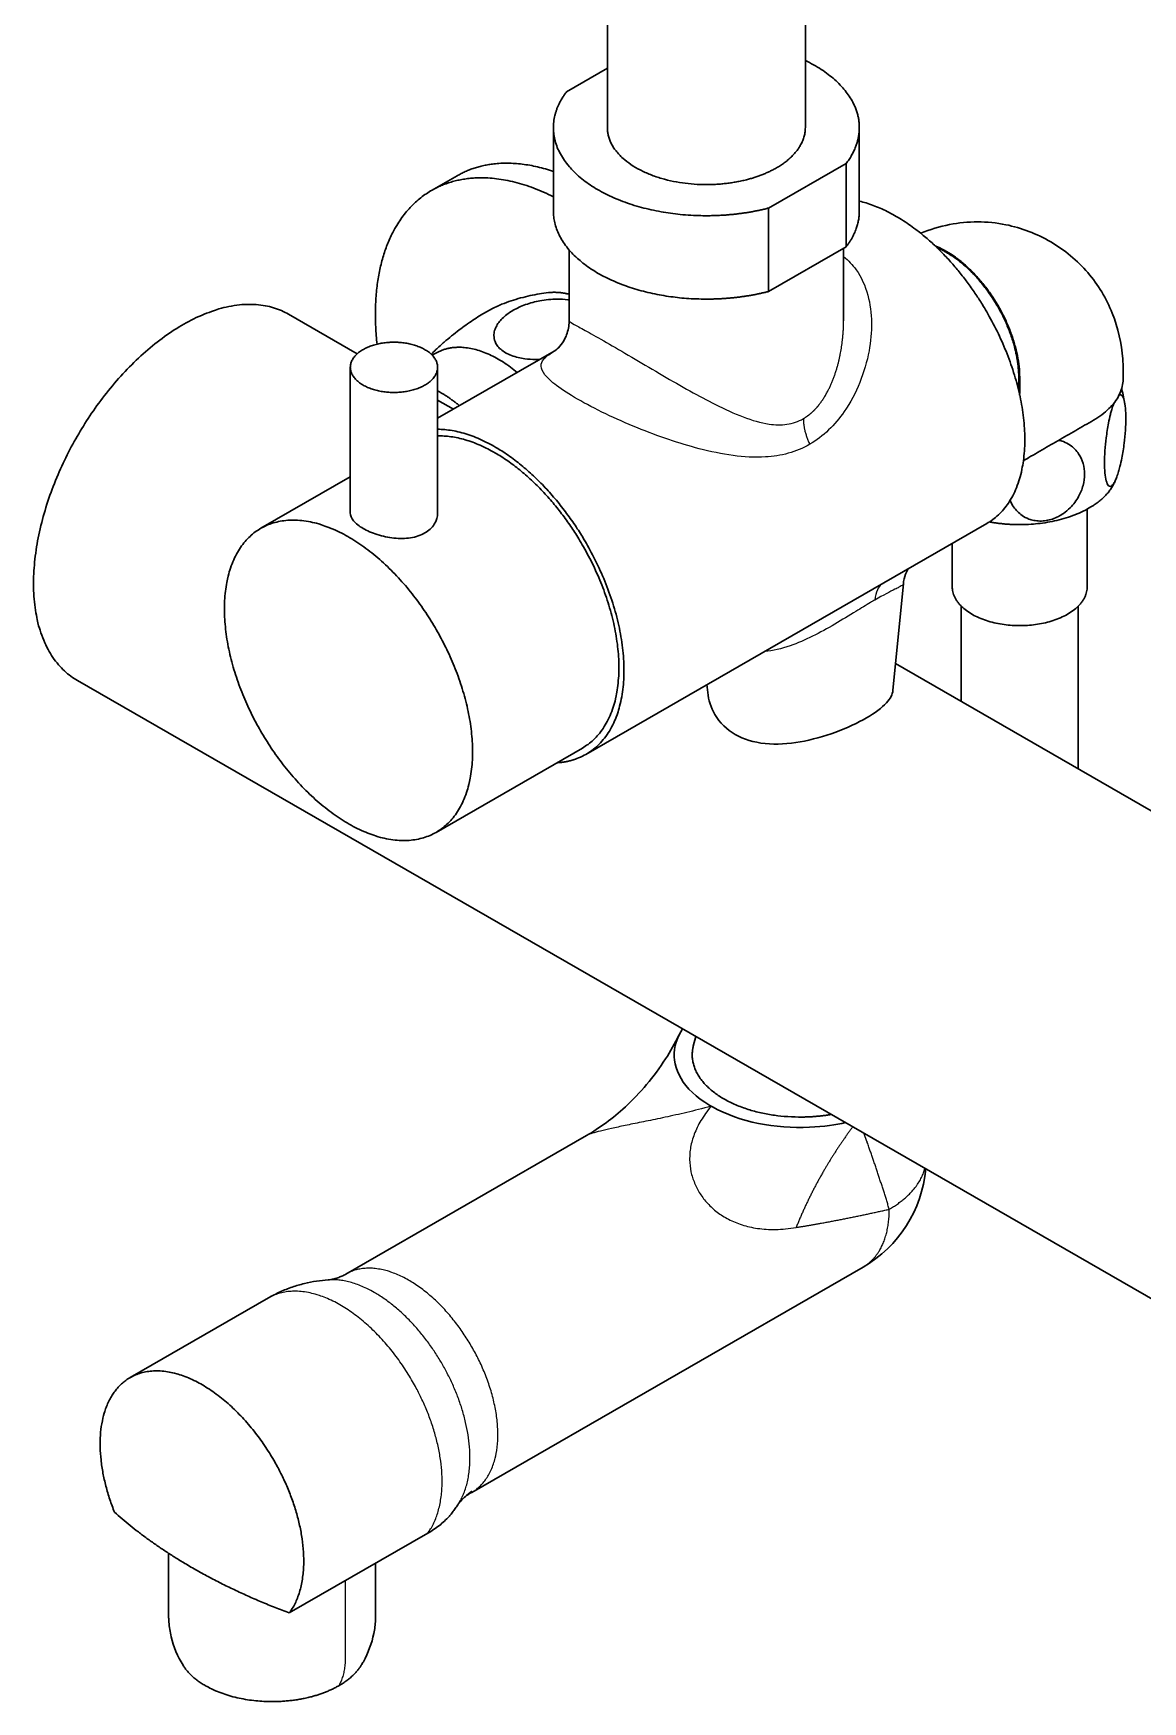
# Model space of a CAD drawing. Header units: millimetres. Extents: x 577 to 7172, y 252 to 2707.
# Drawn here: x 6954.2 to 7077.5, y 1520.6 to 1706 of the extents above; entities that cross this region are included whole.
import ezdxf

# ---------------------------------------------------------------- set-up
doc = ezdxf.new("R2010")
doc.units = ezdxf.units.MM
doc.header["$MEASUREMENT"] = 0
doc.layers.add('외형선(ISO)', color=7, linetype='Continuous', lineweight=30)
doc.layers.add('좁은 외형선(ISO)', color=7, linetype='Continuous', lineweight=25)

msp = doc.modelspace()

# ---------------------------------------------------------------- linework, layer by layer
at = {"layer": '외형선(ISO)'}
for p, q in [((7040.02, 1695.54), (7040.02, 1820.02)), ((7018.02, 1695.54), (7018.02, 1817.03)), ((7018.02, 1702.14), (7013.49, 1699.53)), ((7012.02, 1695.54), (7012.02, 1686.27)), ((7046.02, 1695.54), (7046.02, 1686.27)), ((7035.94, 1686.6), (7044.55, 1691.55)), ((7044.55, 1691.55), (7044.55, 1682.29)), ((7001.31, 1690.19), (6998.48, 1688.56)), ((7035.94, 1677.33), (7035.94, 1686.6)), ((7044.55, 1682.29), (7035.94, 1677.33)), ((7044.27, 1682.13), (7044.27, 1674.06)), ((7013.77, 1681.95), (7013.77, 1674.06)), ((6982.59, 1674.8), (6990.22, 1670.41)), ((7044.27, 1674.06), (7044.27, 1674.06)), ((6998.94, 1670.47), (6998.55, 1670.25)), ((6999.15, 1663.23), (7012.1, 1670.69)), ((7012.12, 1670.7), (7012.12, 1670.7)), ((6989.45, 1652.71), (6989.45, 1668.9)), ((6999.15, 1652.71), (6999.15, 1668.9)), ((7042.89, 1667.03), (7042.89, 1667.03)), ((6999.15, 1665.26), (7000.92, 1664.25)), ((7039.26, 1662.92), (7039.26, 1662.92)), ((6979.51, 1651), (6989.45, 1656.72)), ((7071.35, 1644.5), (7071.35, 1653.13)), ((7015.64, 1625.87), (7060.19, 1651.53)), ((7056.35, 1644.5), (7056.35, 1649.32)), ((7049.75, 1632.98), (7050.92, 1644.86)), ((7057.35, 1642.34), (7057.35, 1631.75)), ((7070.35, 1642.34), (7070.35, 1624.27)), ((7050.04, 1635.96), (7119.63, 1595.88)), ((6959.13, 1634.07), (7096.31, 1555.08)), ((7029.17, 1632.76), (7029.09, 1633.62)), ((6998.98, 1617.2), (7015.24, 1626.57)), ((7027.84, 1594.51), (7027.57, 1593.43)), ((7015.7, 1583.49), (6988.96, 1568.09)), ((7046.44, 1568.88), (7002.94, 1543.83)), ((6964.98, 1556.59), (6980.35, 1565.44)), ((6982.67, 1530.42), (6998.05, 1539.28))]:
    msp.add_line(p, q, dxfattribs=at)
for centre, radius, start, end in [((7044.51, 1669.02), 6.76, 65.6716, 65.6733), ((7044.77, 1668.93), 6.24, 65.656, 65.6575), ((7046.04, 1668.95), 3.64, 69.3658, 69.3749), ((7052.98, 1670.8), 8.77, 212.3971, 212.4083), ((7056.04, 1672.53), 14.25, 215.8091, 215.8116), ((7055.46, 1672.2), 13.21, 215.4935, 215.4976), ((7013.01, 1647.79), 29.9, 30.0956, 30.0965), ((7039.44, 1661.05), 5.08, 204.9735, 204.985), ((7039.45, 1581.01), 14, 299.936, 354.9969)]:
    msp.add_arc(centre, radius, start, end, dxfattribs=at)
for points, weights, knots in [([(7044.55, 1691.55), (7046.02, 1693.46), (7046.02, 1695.54), (7046.02, 1700.07), (7040.02, 1703.01)], [0.882771889331, 0.918967074728, 1, 0.83910663634, 0.854978542799], [5.848603, 5.848603, 5.848603, 6.283185, 6.283185, 7.146062, 7.146062, 7.146062]), ([(7013.49, 1699.53), (7012.02, 1697.63), (7012.02, 1695.54), (7012.02, 1685.75), (7029.02, 1685.75), (7032.64, 1685.75), (7035.94, 1686.6)], [0.882771889331, 0.918967074728, 1, 0.707106781187, 1, 0.918967074728, 0.882771889331], [5.848603, 5.848603, 5.848603, 6.283185, 6.283185, 7.853982, 7.853982, 8.288564, 8.288564, 8.288564]), ([(7018.02, 1695.54), (7018.02, 1689.21), (7029.02, 1689.21), (7033.58, 1689.21), (7036.8, 1691.06)], [1, 0.707106781187, 1, 0.853553390594, 0.853553390593], [0, 0, 0, 1.570796, 1.570796, 2.356194, 2.356194, 2.356194]), ([(7012.02, 1687.86), (7004.1, 1691.8), (6998.48, 1688.56), (6991.05, 1684.28), (6992.42, 1671.47)], [0.854579782068, 0.865813551743, 1, 0.830015271342, 0.857336633238], [5.563539, 5.563539, 5.563539, 6.283185, 6.283185, 7.194819, 7.194819, 7.194819]), ([(7012.02, 1686.27), (7012.02, 1676.48), (7029.02, 1676.48), (7032.64, 1676.48), (7035.94, 1677.33)], [1, 0.707106781187, 1, 0.918967074728, 0.882771889331], [0, 0, 0, 1.570796, 1.570796, 2.005379, 2.005379, 2.005379]), ([(7060.19, 1651.53), (7070.36, 1657.38), (7060.23, 1674.98), (7054.21, 1685.43), (7046.02, 1687.37)], [1, 0.707106781187, 1, 0.802471227581, 0.871371402144], [0, 0, 0, 1.570796, 1.570796, 2.63015, 2.63015, 2.63015]), ([(7063.67, 1666.56), (7064.2, 1670.79), (7061.4, 1675.65), (7058.6, 1680.51), (7054.67, 1682.18)], [0.85729815325, 0.83013528234, 1, 0.830135282339, 0.857298153251], [0.659806, 0.659806, 0.659806, 1.570796, 1.570796, 2.481787, 2.481787, 2.481787]), ([(6982.59, 1674.8), (6970.82, 1681.58), (6959.09, 1661.22), (6947.36, 1640.85), (6959.13, 1634.07)], [1, 0.707106781187, 1, 0.707106781187, 1], [3.141593, 3.141593, 3.141593, 4.712389, 4.712389, 6.283185, 6.283185, 6.283185]), ([(6999.15, 1668.9), (6999.15, 1671.69), (6994.3, 1671.69), (6989.45, 1671.69), (6989.45, 1668.9), (6989.45, 1666.1), (6994.3, 1666.1), (6999.15, 1666.1), (6999.15, 1668.9)], [1, 0.707106781187, 1, 0.707106781187, 1, 0.707106781187, 1, 0.707106781187, 1], [0, 0, 0, 1.570796, 1.570796, 3.141593, 3.141593, 4.712389, 4.712389, 6.283185, 6.283185, 6.283185]), ([(7012.41, 1624.94), (7014.2, 1625.04), (7015.64, 1625.87), (7025.81, 1631.73), (7015.68, 1649.32), (7008.4, 1661.96), (6999.15, 1662.01)], [0.910072724093, 0.94453176581, 1, 0.707106781187, 1, 0.770626680438, 0.900511386309], [2.844115, 2.844115, 2.844115, 3.141593, 3.141593, 4.712389, 4.712389, 5.942526, 5.942526, 5.942526]), ([(7015.24, 1626.57), (7025.01, 1632.19), (7015.28, 1649.09), (7008.13, 1661.5), (6999.15, 1661.27)], [1, 0.707106781187, 1, 0.766818248121, 0.904923545015], [0, 0, 0, 1.570796, 1.570796, 2.821358, 2.821358, 2.821358]), ([(7060.49, 1651.71), (7062.12, 1651.41), (7063.85, 1651.41), (7072.34, 1651.41), (7074.41, 1656.15)], [0.902892922303, 0.938556961863, 1, 0.755784076106, 0.918825225113], [4.382868, 4.382868, 4.382868, 4.712389, 4.712389, 6.022127, 6.022127, 6.022127]), ([(6979.51, 1651), (6969.75, 1645.37), (6979.48, 1628.47), (6989.21, 1611.58), (6998.98, 1617.2), (7008.75, 1622.83), (6999.01, 1639.73), (6989.28, 1656.62), (6979.51, 1651)], [1, 0.707106781187, 1, 0.707106781187, 1, 0.707106781187, 1, 0.707106781187, 1], [0, 0, 0, 1.570796, 1.570796, 3.141593, 3.141593, 4.712389, 4.712389, 6.283185, 6.283185, 6.283185]), ([(7056.35, 1644.5), (7056.35, 1640.18), (7063.85, 1640.18), (7071.35, 1640.18), (7071.35, 1644.5)], [1, 0.707106781187, 1, 0.707106781187, 1], [3.141593, 3.141593, 3.141593, 4.712389, 4.712389, 6.283185, 6.283185, 6.283185]), ([(7027.57, 1593.43), (7027.45, 1592.95), (7027.45, 1592.46), (7027.45, 1585.55), (7039.45, 1585.55), (7041.21, 1585.55), (7042.9, 1585.84)], [0.948567067185, 0.971512836099, 1, 0.707106781187, 1, 0.942738285682, 0.907866327876], [6.130408, 6.130408, 6.130408, 6.283185, 6.283185, 7.853982, 7.853982, 8.161078, 8.161078, 8.161078]), ([(6982.67, 1530.42), (6987.18, 1536.56), (6980.98, 1547.34), (6972.99, 1561.2), (6964.98, 1556.59), (6958.72, 1552.99), (6963.24, 1541.61)], [0.91795892926, 0.756435046472, 1, 0.707106781187, 1, 0.755699398837, 0.918938336967], [0.264549, 0.264549, 0.264549, 1.570796, 1.570796, 3.141593, 3.141593, 4.451785, 4.451785, 4.451785]), ([(6970.86, 1524.61), (6973.33, 1520.57), (6980.76, 1520.57), (6985.11, 1520.57), (6988.18, 1522.34)], [0.897651172099, 0.773191891206, 1, 0.853553390593, 0.853553390593], [0.354417, 0.354417, 0.354417, 1.570796, 1.570796, 2.356194, 2.356194, 2.356194])]:
    msp.add_rational_spline(points, weights, degree=2, knots=knots, dxfattribs=at)
for points, weights in [([(7036.8, 1691.06), (7040.02, 1692.92), (7040.02, 1695.54)], [0.853553390593, 0.853553390591, 1]), ([(7012.02, 1690.67), (7005.8, 1692.78), (7001.31, 1690.19)], [0.86249398754, 0.889737919179, 1]), ([(7044.55, 1682.29), (7046.02, 1684.19), (7046.02, 1686.27)], [0.882771889331, 0.918967074728, 1]), ([(7013.77, 1677.03), (7012.56, 1677.32), (7011.47, 1677.2)], [0.871034969707, 0.887236986434, 0.918455114941]), ([(7008.01, 1668.33), (7002.75, 1672.67), (6998.94, 1670.47)], [0.863048911009, 0.816262818467, 1]), ([(7001.58, 1664.63), (7000.38, 1665.62), (6999.15, 1666.28)], [0.863048911009, 0.851901862136, 0.853840636171]), ([(6963.24, 1541.61), (6970.88, 1534.82), (6982.67, 1530.42)], [0.863157738393, 0.843949042794, 0.863157738393]), ([(6988.18, 1522.34), (6989.87, 1523.31), (6990.66, 1524.61)], [0.853553390593, 0.853553390593, 0.897651172099])]:
    msp.add_rational_spline(points, weights, degree=2, dxfattribs=at)
for points, knots in [([(7052.84, 1683.8), (7053.88, 1684.22), (7054.95, 1684.55), (7058.07, 1685.16), (7060.24, 1685.17), (7064.04, 1684.4), (7065.75, 1683.75), (7068.84, 1681.94), (7070.25, 1680.77), (7072.56, 1678.08), (7073.49, 1676.53), (7074.78, 1673.28), (7075.15, 1671.56), (7075.35, 1669.07), (7075.37, 1668.3), (7075.34, 1667.53)], [0.35819, 0.35819, 0.35819, 0.35819, 0.719617, 0.719617, 1.380794, 1.380794, 1.939645, 1.939645, 2.497885, 2.497885, 3.056187, 3.056187, 3.616931, 3.616931, 3.86481, 3.86481, 3.86481, 3.86481]), ([(7063.84, 1665.79), (7063.84, 1665.98), (7063.84, 1666.55), (7063.85, 1667.5), (7063.83, 1668.66), (7063.66, 1669.89), (7063.38, 1671.16), (7062.99, 1672.45), (7062.48, 1673.74), (7061.88, 1675), (7061.18, 1676.23), (7060.4, 1677.39), (7059.55, 1678.49), (7058.64, 1679.49), (7057.69, 1680.38), (7056.71, 1681.16), (7055.71, 1681.8), (7054.96, 1682.18), (7054.54, 1682.36), (7054.44, 1682.39)], [9.175348, 9.175348, 9.175348, 9.175348, 9.854863, 11.2627, 12.670538, 14.078376, 15.486213, 16.894051, 18.301888, 19.709726, 21.117563, 22.525401, 23.933238, 25.341076, 26.748913, 28.156751, 29.564589, 30.972426, 31.367659, 31.367659, 31.367659, 31.367659]), ([(7011.47, 1677.2), (7011.14, 1677.16), (7010.8, 1677.12), (7010.12, 1677.01), (7009.77, 1676.94), (7009.08, 1676.79), (7008.73, 1676.7), (7008.03, 1676.51), (7007.67, 1676.4), (7006.97, 1676.17), (7006.62, 1676.04), (7006.27, 1675.9)], [2.1069861, 2.1069861, 2.1069861, 2.1069861, 2.139616, 2.139616, 2.1722459, 2.1722459, 2.2048759, 2.2048759, 2.2375058, 2.2375058, 2.2701357, 2.2701357, 2.2701357, 2.2701357]), ([(6998.45, 1670.34), (6998.6, 1670.5), (6998.8, 1670.7), (6999.24, 1671.13), (6999.59, 1671.44), (7000.14, 1671.92), (7000.42, 1672.16), (7000.99, 1672.62), (7001.28, 1672.85), (7002.03, 1673.41), (7002.56, 1673.79), (7003.58, 1674.47), (7004.07, 1674.78), (7004.94, 1675.27), (7005.39, 1675.51), (7005.96, 1675.77), (7006.12, 1675.84), (7006.26, 1675.9)], [2.068394, 2.068394, 2.068394, 2.068394, 2.14462, 2.14462, 2.266066, 2.266066, 2.366857, 2.366857, 2.467647, 2.467647, 2.651372, 2.651372, 2.835097, 2.835097, 3.018822, 3.018822, 3.093662, 3.093662, 3.093662, 3.093662]), ([(7013.77, 1676.38), (7013.71, 1676.39), (7013.66, 1676.39), (7013.25, 1676.45), (7012.81, 1676.48), (7012.13, 1676.48), (7011.8, 1676.46), (7011.14, 1676.4), (7010.82, 1676.35), (7010, 1676.2), (7009.44, 1676.05), (7008.42, 1675.69), (7007.95, 1675.46), (7007.16, 1675.01), (7006.78, 1674.74), (7006.14, 1674.15), (7005.89, 1673.83), (7005.62, 1673.36), (7005.54, 1673.17), (7005.43, 1672.8), (7005.41, 1672.6), (7005.41, 1672.21), (7005.46, 1671.96), (7005.59, 1671.62), (7005.68, 1671.46), (7005.87, 1671.19), (7006, 1671.04), (7006.32, 1670.76), (7006.51, 1670.63), (7006.7, 1670.52)], [3.654243, 3.654243, 3.654243, 3.654243, 3.670497, 3.670497, 3.781127, 3.781127, 3.872702, 3.872702, 3.964276, 3.964276, 4.130822, 4.130822, 4.297368, 4.297368, 4.463914, 4.463914, 4.63046, 4.63046, 4.722034, 4.722034, 4.813609, 4.813609, 4.924239, 4.924239, 4.995763, 4.995763, 5.076302, 5.076302, 5.156842, 5.156842, 5.156842, 5.156842]), ([(7012.12, 1670.7), (7012.12, 1670.7), (7012.19, 1670.74), (7012.46, 1670.95), (7012.66, 1671.15), (7013.07, 1671.67), (7013.27, 1671.99), (7013.61, 1672.79), (7013.73, 1673.3), (7013.77, 1673.88), (7013.77, 1673.97), (7013.77, 1674.05)], [0.0408584, 0.0408584, 0.0408584, 0.0408584, 0.2081633, 0.2081633, 0.3865567, 0.3865567, 0.5503874, 0.5503874, 0.751555, 0.751555, 0.7859688, 0.7859688, 0.7859688, 0.7859688]), ([(7006.7, 1670.52), (7006.89, 1670.41), (7007.12, 1670.3), (7007.61, 1670.12), (7007.87, 1670.04), (7008.34, 1669.93), (7008.61, 1669.88), (7009.2, 1669.8), (7009.64, 1669.78), (7010.18, 1669.78), (7010.36, 1669.78), (7010.54, 1669.79)], [1.7189472, 1.7189472, 1.7189472, 1.7189472, 1.7994867, 1.7994867, 1.8800262, 1.8800262, 1.9515502, 1.9515502, 2.0621797, 2.0621797, 2.1131343, 2.1131343, 2.1131343, 2.1131343]), ([(7075.34, 1667.53), (7075.34, 1667.41), (7075.31, 1667.03), (7075.16, 1666.38), (7074.8, 1665.59), (7074.28, 1664.84), (7073.6, 1664.12), (7072.79, 1663.46), (7071.81, 1662.88), (7070.81, 1662.31), (7069.82, 1661.73), (7068.82, 1661.16), (7067.83, 1660.59), (7066.83, 1660.01), (7065.84, 1659.44), (7064.98, 1658.94), (7064.45, 1658.64), (7064.26, 1658.53)], [-20.302164, -20.302164, -20.302164, -20.302164, -19.709726, -18.301888, -16.894051, -15.486213, -14.078376, -12.670538, -11.2627, -9.854863, -8.447025, -7.039188, -5.63135, -4.223513, -2.815675, -1.407838, -0.584745, -0.584745, -0.584745, -0.584745]), ([(7074.89, 1665.82), (7074.93, 1665.84), (7074.96, 1665.85), (7075.06, 1665.87), (7075.14, 1665.84), (7075.29, 1665.68), (7075.39, 1665.47), (7075.51, 1664.99), (7075.56, 1664.69), (7075.62, 1664), (7075.64, 1663.61), (7075.64, 1662.83), (7075.62, 1662.37), (7075.56, 1661.42), (7075.51, 1660.92), (7075.39, 1659.94), (7075.29, 1659.32), (7075.14, 1658.51), (7075.06, 1658.15), (7074.94, 1657.68), (7074.88, 1657.47), (7074.78, 1657.11), (7074.71, 1656.92), (7074.58, 1656.56), (7074.52, 1656.41), (7074.46, 1656.28), (7074.39, 1656.15), (7074.33, 1656.03), (7074.2, 1655.85), (7074.14, 1655.78), (7074.03, 1655.69), (7073.97, 1655.66), (7073.85, 1655.65), (7073.78, 1655.68), (7073.62, 1655.83), (7073.52, 1656.05), (7073.4, 1656.52), (7073.35, 1656.82), (7073.29, 1657.51), (7073.27, 1657.91), (7073.27, 1658.68), (7073.29, 1659.14), (7073.35, 1660.09), (7073.4, 1660.59), (7073.52, 1661.57), (7073.62, 1662.19), (7073.78, 1663), (7073.85, 1663.36), (7073.96, 1663.79), (7074, 1663.95), (7074.05, 1664.1)], [-1.308894, -1.308894, -1.308894, -1.308894, -1.272063, -1.272063, -1.177605, -1.177605, -1.02082, -1.02082, -0.877922, -0.877922, -0.735025, -0.735025, -0.592128, -0.592128, -0.449231, -0.449231, -0.292445, -0.292445, -0.197988, -0.197988, -0.137033, -0.137033, -0.068516, -0.068516, 0, 0, 0, 0.068516, 0.068516, 0.137033, 0.137033, 0.197988, 0.197988, 0.292445, 0.292445, 0.449231, 0.449231, 0.592128, 0.592128, 0.735025, 0.735025, 0.877922, 0.877922, 1.02082, 1.02082, 1.177605, 1.177605, 1.272063, 1.272063, 1.320028, 1.320028, 1.320028, 1.320028]), ([(7075.54, 1664.77), (7075.5, 1665.06), (7075.45, 1665.34), (7075.33, 1665.9), (7075.27, 1666.18), (7075.19, 1666.48), (7075.18, 1666.5), (7075.18, 1666.53)], [0.87047748, 0.87047748, 0.87047748, 0.87047748, 0.90262476, 0.90262476, 0.93477204, 0.93477204, 0.93807192, 0.93807192, 0.93807192, 0.93807192]), ([(7074.05, 1664.1), (7074.06, 1664.14), (7074.07, 1664.17), (7074.14, 1664.4), (7074.2, 1664.59), (7074.28, 1664.83), (7074.3, 1664.88), (7074.32, 1664.93)], [-1.6200732, -1.6200732, -1.6200732, -1.6200732, -1.6070832, -1.6070832, -1.5385668, -1.5385668, -1.5171973, -1.5171973, -1.5171973, -1.5171973]), ([(7068.17, 1660.78), (7068.35, 1660.75), (7068.54, 1660.69), (7068.95, 1660.54), (7069.24, 1660.39), (7069.81, 1660), (7070.16, 1659.64), (7070.6, 1658.98), (7070.77, 1658.61), (7071, 1657.82), (7071.05, 1657.4), (7071.05, 1656.63), (7071, 1656.19), (7070.77, 1655.33), (7070.6, 1654.91), (7070.16, 1654.11), (7069.81, 1653.64), (7069.24, 1653.06), (7068.95, 1652.82), (7068.53, 1652.53), (7068.32, 1652.41), (7067.94, 1652.21), (7067.71, 1652.11), (7067.24, 1651.95), (7067, 1651.89), (7066.78, 1651.86), (7066.56, 1651.82), (7066.32, 1651.8), (7065.85, 1651.81), (7065.62, 1651.84), (7065.23, 1651.91), (7065.03, 1651.97), (7064.6, 1652.13), (7064.32, 1652.28), (7063.75, 1652.67), (7063.4, 1653.03), (7063.02, 1653.6), (7062.89, 1653.85), (7062.78, 1654.12)], [1.610603, 1.610603, 1.610603, 1.610603, 1.668038, 1.668038, 1.762496, 1.762496, 1.919281, 1.919281, 2.062178, 2.062178, 2.205076, 2.205076, 2.347973, 2.347973, 2.49087, 2.49087, 2.647656, 2.647656, 2.742113, 2.742113, 2.803068, 2.803068, 2.871585, 2.871585, 2.940101, 2.940101, 2.940101, 3.008617, 3.008617, 3.077134, 3.077134, 3.138089, 3.138089, 3.232546, 3.232546, 3.389332, 3.389332, 3.490318, 3.490318, 3.490318, 3.490318]), ([(7074.41, 1656.15), (7074.42, 1656.18), (7074.43, 1656.2), (7074.45, 1656.26), (7074.47, 1656.29), (7074.49, 1656.34), (7074.5, 1656.37), (7074.52, 1656.42), (7074.53, 1656.45), (7074.56, 1656.51), (7074.57, 1656.54), (7074.58, 1656.56)], [0.53958245, 0.53958245, 0.53958245, 0.53958245, 0.54328011, 0.54328011, 0.54697778, 0.54697778, 0.55067544, 0.55067544, 0.55437311, 0.55437311, 0.55807078, 0.55807078, 0.55807078, 0.55807078]), ([(6989.45, 1652.71), (6989.45, 1652.42), (6989.57, 1652.11), (6990.07, 1651.52), (6990.44, 1651.23), (6991.3, 1650.73), (6991.85, 1650.49), (6993.05, 1650.11), (6993.69, 1649.98), (6994.91, 1649.85), (6995.56, 1649.85), (6996.75, 1650.04), (6997.3, 1650.23), (6997.73, 1650.48)], [-1.101129, -1.101129, -1.101129, -1.101129, -0.917616, -0.917616, -0.734103, -0.734103, -0.55059, -0.55059, -0.367076, -0.367076, -0.183538, -0.183538, 0, 0, 0, 0]), ([(6997.73, 1650.48), (6998.16, 1650.73), (6998.54, 1651.07), (6999.03, 1651.85), (6999.15, 1652.29), (6999.15, 1652.71)], [0, 0, 0, 0, 0.1835382, 0.1835382, 0.3670765, 0.3670765, 0.3670765, 0.3670765]), ([(7051.48, 1646.51), (7051.41, 1646.41), (7051.33, 1646.28), (7051.12, 1645.84), (7051, 1645.47), (7050.93, 1645.02), (7050.93, 1644.95), (7050.92, 1644.88)], [0.9467926, 0.9467926, 0.9467926, 0.9467926, 1.0396076, 1.0396076, 1.2199346, 1.2199346, 1.2517177, 1.2517177, 1.2517177, 1.2517177]), ([(7046.8, 1629.92), (7045.87, 1629.38), (7044.68, 1628.82), (7042.11, 1627.87), (7040.72, 1627.49), (7038.16, 1627.04), (7036.81, 1626.95), (7034.3, 1627.2), (7033.15, 1627.55), (7032.23, 1628.08), (7031.31, 1628.62), (7030.51, 1629.39), (7029.52, 1631.06), (7029.25, 1631.93), (7029.17, 1632.76)], [-1.575868, -1.575868, -1.575868, -1.575868, -1.178146, -1.178146, -0.780424, -0.780424, -0.390212, -0.390212, 0, 0, 0, 0.391431, 0.391431, 0.723889, 0.723889, 0.723889, 0.723889]), ([(7049.75, 1632.98), (7049.71, 1632.54), (7049.47, 1632.08), (7048.53, 1631.04), (7047.74, 1630.46), (7046.8, 1629.92)], [3.9935617, 3.9935617, 3.9935617, 3.9935617, 4.3298602, 4.3298602, 4.7275819, 4.7275819, 4.7275819, 4.7275819]), ([(7026.38, 1595.35), (7025.76, 1594.42), (7025.56, 1593.61), (7025.22, 1590.96), (7026.36, 1588.65), (7029.44, 1586.82), (7029.5, 1586.79), (7029.55, 1586.76)], [-1.655061, -1.655061, -1.655061, -1.655061, -1.307777, -1.307777, 0, 0, 0.02252, 0.02252, 0.02252, 0.02252]), ([(7015.7, 1583.49), (7017.12, 1584.31), (7018.62, 1585.4), (7021.66, 1588.2), (7023.19, 1590.01), (7025.03, 1592.87), (7025.53, 1593.76), (7026, 1594.69)], [0, 0, 0, 0, 0.664033, 0.664033, 1.446832, 1.446832, 1.78034, 1.78034, 1.78034, 1.78034]), ([(7044.47, 1584.93), (7043.43, 1584.7), (7042.1, 1584.49), (7036.67, 1584.25), (7032.73, 1584.98), (7029.66, 1586.7), (7029.6, 1586.73), (7029.55, 1586.76)], [0.1562398, 0.1562398, 0.1562398, 0.1562398, 0.4437831, 0.4437831, 1.1267767, 1.1267767, 1.1389602, 1.1389602, 1.1389602, 1.1389602]), ([(6986.99, 1567.46), (6986.56, 1567.43), (6986.13, 1567.38), (6985.24, 1567.24), (6984.8, 1567.16), (6983.89, 1566.93), (6983.44, 1566.8), (6982.54, 1566.49), (6982.09, 1566.31), (6981.21, 1565.91), (6980.77, 1565.69), (6980.35, 1565.44)], [2.0782523, 2.0782523, 2.0782523, 2.0782523, 2.133454, 2.133454, 2.1886557, 2.1886557, 2.2438574, 2.2438574, 2.2990591, 2.2990591, 2.3542608, 2.3542608, 2.3542608, 2.3542608]), ([(6986.99, 1567.46), (6987.07, 1567.46), (6987.17, 1567.47), (6987.4, 1567.51), (6987.52, 1567.53), (6987.78, 1567.59), (6987.93, 1567.64), (6988.22, 1567.74), (6988.37, 1567.8), (6988.67, 1567.93), (6988.82, 1568.01), (6988.96, 1568.09)], [2.0782523, 2.0782523, 2.0782523, 2.0782523, 2.133454, 2.133454, 2.1886557, 2.1886557, 2.2438574, 2.2438574, 2.2990591, 2.2990591, 2.3542608, 2.3542608, 2.3542608, 2.3542608]), ([(7002.96, 1543.97), (7002.7, 1543.78), (7002.46, 1543.58), (7002.05, 1543.2), (7001.88, 1543.03), (7001.72, 1542.86)], [-4.4230968, -4.4230968, -4.4230968, -4.4230968, -4.3053387, -4.3053387, -4.2104595, -4.2104595, -4.2104595, -4.2104595]), ([(7002.94, 1543.83), (7002.91, 1543.82), (7002.89, 1543.8), (7002.84, 1543.77), (7002.82, 1543.76), (7002.78, 1543.73), (7002.75, 1543.72), (7002.71, 1543.69), (7002.68, 1543.67), (7002.64, 1543.65), (7002.62, 1543.63), (7002.6, 1543.62)], [5.49585344, 5.49585344, 5.49585344, 5.49585344, 5.5046914, 5.5046914, 5.51352936, 5.51352936, 5.52236733, 5.52236733, 5.53120529, 5.53120529, 5.54004325, 5.54004325, 5.54004325, 5.54004325]), ([(6998.05, 1539.28), (6998.49, 1539.53), (6998.94, 1539.83), (6999.75, 1540.47), (7000.1, 1540.8), (7000.48, 1541.22), (7000.56, 1541.32), (7000.64, 1541.42)], [5.97746, 5.97746, 5.97746, 5.97746, 6.1648223, 6.1648223, 6.3521846, 6.3521846, 6.4081163, 6.4081163, 6.4081163, 6.4081163]), ([(7000.64, 1541.42), (7000.7, 1541.49), (7000.75, 1541.55), (7000.85, 1541.69), (7000.91, 1541.76), (7001.01, 1541.89), (7001.06, 1541.96), (7001.16, 1542.1), (7001.2, 1542.17), (7001.3, 1542.3), (7001.35, 1542.37), (7001.39, 1542.44)], [5.71842486, 5.71842486, 5.71842486, 5.71842486, 5.72911226, 5.72911226, 5.73979966, 5.73979966, 5.75048706, 5.75048706, 5.76117447, 5.76117447, 5.77186187, 5.77186187, 5.77186187, 5.77186187]), ([(7001.72, 1542.86), (7001.69, 1542.83), (7001.67, 1542.8), (7001.61, 1542.74), (7001.59, 1542.71), (7001.54, 1542.65), (7001.52, 1542.62), (7001.48, 1542.57), (7001.46, 1542.54), (7001.43, 1542.49), (7001.41, 1542.46), (7001.39, 1542.44)], [5.68136146, 5.68136146, 5.68136146, 5.68136146, 5.69946154, 5.69946154, 5.71756162, 5.71756162, 5.7356617, 5.7356617, 5.75376179, 5.75376179, 5.77186187, 5.77186187, 5.77186187, 5.77186187]), ([(6970.86, 1524.61), (6970.26, 1525.58), (6969.8, 1526.67), (6969.41, 1528.31), (6969.32, 1528.86), (6969.28, 1529.55), (6969.27, 1529.69), (6969.26, 1529.87), (6969.26, 1529.92), (6969.26, 1530.01), (6969.26, 1530.05), (6969.26, 1530.1), (6969.26, 1530.11), (6969.26, 1530.11), (6969.26, 1530.11), (6969.26, 1530.17), (6969.26, 1530.21), (6969.26, 1530.39), (6969.26, 1530.53), (6969.26, 1530.84), (6969.26, 1531), (6969.26, 1531.37), (6969.26, 1531.57), (6969.26, 1532.01), (6969.26, 1532.25), (6969.26, 1532.78), (6969.26, 1533.06), (6969.26, 1533.7), (6969.26, 1534.04), (6969.26, 1534.8), (6969.26, 1535.22), (6969.26, 1536.11), (6969.26, 1536.58), (6969.26, 1537.06)], [0, 0, 0, 0, 0.34395, 0.34395, 0.510217, 0.510217, 0.551448, 0.551448, 0.566906, 0.566906, 0.578501, 0.578501, 0.580674, 0.580674, 0.58094, 0.58094, 0.597913, 0.597913, 0.648832, 0.648832, 0.709936, 0.709936, 0.78326, 0.78326, 0.871249, 0.871249, 0.976836, 0.976836, 1.10354, 1.10354, 1.255585, 1.255585, 1.429863, 1.429863, 1.429863, 1.429863]), ([(6992.26, 1535.94), (6992.26, 1534.74), (6992.26, 1533.54), (6992.26, 1531.86), (6992.26, 1531.38), (6992.26, 1530.76), (6992.26, 1530.62), (6992.26, 1530.39), (6992.26, 1530.3), (6992.26, 1530.2), (6992.26, 1530.18), (6992.26, 1530.16), (6992.26, 1530.15), (6992.26, 1530.14), (6992.26, 1530.13), (6992.26, 1530.13), (6992.26, 1530.12), (6992.26, 1530.12), (6992.26, 1530.12), (6992.26, 1529.98), (6992.26, 1529.79), (6992.22, 1529.12), (6992.16, 1528.63), (6991.84, 1527.05), (6991.44, 1525.98), (6990.82, 1524.87), (6990.74, 1524.74), (6990.66, 1524.61)], [0.558562, 0.558562, 0.558562, 0.558562, 1, 1, 1.175, 1.175, 1.2275, 1.2275, 1.259, 1.259, 1.26525, 1.26525, 1.268375, 1.268375, 1.269938, 1.269938, 1.270719, 1.270719, 1.271109, 1.271109, 1.321124, 1.321124, 1.471522, 1.471522, 1.805423, 1.805423, 1.852493, 1.852493, 1.852493, 1.852493])]:
    msp.add_open_spline(points, degree=3, knots=knots, dxfattribs=at)
for points in [[(7013.77, 1674.06), (7013.77, 1674.06), (7013.77, 1674.06), (7013.77, 1674.06)], [(7010.96, 1669.82), (7010.96, 1669.82), (7010.96, 1669.82), (7010.96, 1669.82)], [(7002.35, 1543.48), (7002.6, 1543.59), (7002.8, 1543.76), (7002.96, 1543.97)]]:
    msp.add_open_spline(points, degree=3, dxfattribs=at)
at = {"layer": '좁은 외형선(ISO)'}
for points, degree, knots in [([(7044.27, 1681.21), (7044.8, 1680.79), (7045.26, 1680.29), (7045.66, 1679.74), (7046.25, 1678.91), (7046.68, 1677.96), (7046.96, 1676.92), (7047.23, 1675.95), (7047.36, 1674.91), (7047.38, 1673.83), (7047.39, 1672.82), (7047.29, 1671.77), (7047.1, 1670.72), (7046.88, 1669.54), (7046.53, 1668.36), (7046.06, 1667.2), (7045.61, 1666.08), (7045.04, 1664.99), (7044.34, 1663.97), (7043.83, 1663.24), (7043.26, 1662.55), (7042.61, 1661.93), (7041.97, 1661.31), (7041.27, 1660.77), (7040.51, 1660.34)], 3, [-31.977226, -31.977226, -31.977226, -31.977226, -28.833271, -28.833271, -28.833271, -24.139487, -24.139487, -24.139487, -19.727639, -19.727639, -19.727639, -15.56554, -15.56554, -15.56554, -10.919484, -10.919484, -10.919484, -6.439555, -6.439555, -6.439555, -3.211355, -3.211355, -3.211355, 0, 0, 0, 0]), ([(7013.77, 1674.06), (7013.77, 1674.03), (7013.81, 1673.99), (7013.88, 1673.94), (7013.88, 1673.94), (7013.88, 1673.94), (7013.88, 1673.94), (7014, 1673.85), (7014.22, 1673.72), (7014.55, 1673.54), (7014.55, 1673.54), (7014.55, 1673.54), (7014.55, 1673.54), (7014.91, 1673.35), (7015.38, 1673.09), (7015.99, 1672.75), (7015.99, 1672.75), (7015.99, 1672.75), (7015.99, 1672.75), (7016.61, 1672.41), (7017.37, 1671.98), (7018.24, 1671.48), (7018.24, 1671.48), (7018.24, 1671.48), (7018.24, 1671.48), (7019.1, 1670.98), (7020.08, 1670.41), (7021.1, 1669.81), (7022.09, 1669.22), (7023.14, 1668.61), (7024.19, 1667.99), (7025.19, 1667.41), (7026.19, 1666.83), (7027.2, 1666.27), (7028.15, 1665.74), (7029.09, 1665.23), (7030.02, 1664.76), (7031.07, 1664.24), (7032.09, 1663.76), (7033.11, 1663.38), (7034.09, 1663.01), (7035.05, 1662.72), (7035.99, 1662.59), (7036.67, 1662.49), (7037.34, 1662.47), (7037.98, 1662.57), (7038.62, 1662.66), (7039.23, 1662.87), (7039.8, 1663.19)], 3, [84.482367, 84.482367, 84.482367, 84.482367, 87.157653, 87.157653, 87.157653, 87.157692, 87.157692, 87.157692, 91.569503, 91.569503, 91.569503, 91.56954, 91.56954, 91.56954, 96.263291, 96.263291, 96.263291, 96.263324, 96.263324, 96.263324, 101.145055, 101.145055, 101.145055, 101.145079, 101.145079, 101.145079, 106.02682, 106.02682, 106.02682, 110.720611, 110.720611, 110.720611, 115.132464, 115.132464, 115.132464, 119.294566, 119.294566, 119.294566, 123.940624, 123.940624, 123.940624, 128.420552, 128.420552, 128.420552, 131.648751, 131.648751, 131.648751, 134.860106, 134.860106, 134.860106, 134.860106]), ([(7014.7, 1665.36), (7013.78, 1665.89), (7013, 1666.39), (7012.38, 1666.86), (7011.79, 1667.31), (7011.36, 1667.71), (7011.08, 1668.08), (7010.81, 1668.43), (7010.68, 1668.74), (7010.66, 1669.03), (7010.65, 1669.31), (7010.75, 1669.56), (7010.94, 1669.8), (7011.16, 1670.07), (7011.51, 1670.33), (7011.98, 1670.61), (7012.03, 1670.64), (7012.08, 1670.67), (7012.13, 1670.71)], 3, [-101.145124, -101.145124, -101.145124, -101.145124, -96.263342, -96.263342, -96.263342, -91.569555, -91.569555, -91.569555, -87.157703, -87.157703, -87.157703, -82.9956, -82.9956, -82.9956, -78.34954, -78.34954, -78.34954, -77.849025, -77.849025, -77.849025, -77.849025]), ([(7040.51, 1660.34), (7039.75, 1659.9), (7038.95, 1659.57), (7038.12, 1659.34), (7037.29, 1659.11), (7036.44, 1658.98), (7035.58, 1658.93), (7034.39, 1658.86), (7033.19, 1658.93), (7031.99, 1659.09), (7030.73, 1659.26), (7029.48, 1659.52), (7028.22, 1659.85), (7027.1, 1660.14), (7025.97, 1660.48), (7024.85, 1660.86), (7023.67, 1661.26), (7022.49, 1661.7), (7021.35, 1662.17), (7020.13, 1662.67), (7018.94, 1663.19), (7017.84, 1663.72), (7016.69, 1664.27), (7015.62, 1664.82), (7014.7, 1665.36)], 3, [-134.860106, -134.860106, -134.860106, -134.860106, -131.648751, -131.648751, -131.648751, -128.42055, -128.42055, -128.42055, -123.940622, -123.940622, -123.940622, -119.294566, -119.294566, -119.294566, -115.132467, -115.132467, -115.132467, -110.720619, -110.720619, -110.720619, -106.026835, -106.026835, -106.026835, -101.145124, -101.145124, -101.145124, -101.145124]), ([(7048.46, 1644.77), (7048.29, 1644.61), (7048.14, 1644.41), (7048.03, 1644.17), (7047.87, 1643.85), (7047.78, 1643.46), (7047.75, 1643.03)], 3, [0.2588397, 0.2588397, 0.2588397, 0.2588397, 0.5714286, 0.5714286, 0.5714286, 1.0001507, 1.0001507, 1.0001507, 1.0001507]), ([(7050.84, 1644.72), (7050.75, 1644.64), (7050.62, 1644.55), (7050.42, 1644.45), (7050.3, 1644.38), (7050.15, 1644.31), (7049.97, 1644.22), (7049.97, 1644.22), (7049.97, 1644.22), (7049.97, 1644.22), (7049.45, 1643.96), (7048.7, 1643.58), (7047.75, 1643.03)], 3, [-6.386763, -6.386763, -6.386763, -6.386763, -6.086135, -6.086135, -6.086135, -5.895949, -5.895949, -5.895949, -5.89594, -5.89594, -5.89594, -5.325365, -5.325365, -5.325365, -5.325365]), ([(7047.75, 1643.03), (7047.59, 1642.94), (7047.43, 1642.85), (7047.26, 1642.75), (7046.76, 1642.45), (7046.21, 1642.12), (7045.65, 1641.77), (7045.65, 1641.77), (7045.65, 1641.77), (7045.65, 1641.77), (7044.89, 1641.31), (7044.1, 1640.82), (7043.29, 1640.34), (7043.29, 1640.34), (7043.29, 1640.34), (7043.29, 1640.34), (7041.67, 1639.39), (7039.99, 1638.51), (7038.33, 1637.94), (7037.37, 1637.61), (7036.41, 1637.39), (7035.49, 1637.31)], 3, [-15.976096, -15.976096, -15.976096, -15.976096, -15.881, -15.881, -15.881, -15.595712, -15.595712, -15.595712, -15.595695, -15.595695, -15.595695, -15.215329, -15.215329, -15.215329, -15.215294, -15.215294, -15.215294, -14.454496, -14.454496, -14.454496, -14.011868, -14.011868, -14.011868, -14.011868]), ([(7029.55, 1586.76), (7029.54, 1586.75), (7029.54, 1586.75), (7028.59, 1586.49), (7026.81, 1586.05), (7024.39, 1585.51), (7022.24, 1585.07), (7020.38, 1584.69), (7018.79, 1584.36), (7017.49, 1584.06), (7016.51, 1583.81), (7015.95, 1583.62), (7015.75, 1583.52), (7015.7, 1583.49)], 3, [-0.003499, -0.003499, -0.003499, -0.003499, 0, 0, 0.45627, 0.912539, 1.368809, 1.825079, 2.281348, 2.737618, 3.193888, 3.650157, 3.880886, 3.880886, 3.880886, 3.880886]), ([(7029.55, 1586.76), (7029.55, 1586.75), (7029.54, 1586.75), (7029.54, 1586.74), (7029.1, 1586.2), (7028.73, 1585.68), (7028.42, 1585.17), (7028.11, 1584.66), (7027.87, 1584.15), (7027.68, 1583.66), (7027.59, 1583.41), (7027.51, 1583.17), (7027.44, 1582.93), (7027.37, 1582.68), (7027.32, 1582.44), (7027.27, 1582.21), (7027.23, 1581.97), (7027.2, 1581.74), (7027.18, 1581.51), (7027.17, 1581.28), (7027.16, 1581.05), (7027.16, 1580.82), (7027.17, 1580.37), (7027.22, 1579.92), (7027.31, 1579.48), (7027.4, 1579.05), (7027.54, 1578.62), (7027.71, 1578.22), (7027.88, 1577.81), (7028.08, 1577.41), (7028.33, 1577.03), (7028.57, 1576.66), (7028.85, 1576.29), (7029.17, 1575.95), (7029.48, 1575.6), (7029.84, 1575.28), (7030.22, 1574.99), (7030.61, 1574.69), (7031.03, 1574.42), (7031.49, 1574.19), (7031.95, 1573.95), (7032.45, 1573.74), (7032.99, 1573.57), (7033.52, 1573.4), (7034.1, 1573.26), (7034.72, 1573.18), (7035.34, 1573.09), (7036, 1573.05), (7036.71, 1573.06), (7037.43, 1573.08), (7038.19, 1573.15), (7039, 1573.28)], 3, [-15.943354, -15.943354, -15.943354, -15.943354, -15.939855, -15.939855, -15.939855, -15.48367, -15.48367, -15.48367, -15.027485, -15.027485, -15.027485, -14.799393, -14.799393, -14.799393, -14.571301, -14.571301, -14.571301, -14.343208, -14.343208, -14.343208, -14.115116, -14.115116, -14.115116, -13.658931, -13.658931, -13.658931, -13.202747, -13.202747, -13.202747, -12.746562, -12.746562, -12.746562, -12.290377, -12.290377, -12.290377, -11.834192, -11.834192, -11.834192, -11.378006, -11.378006, -11.378006, -10.92182, -10.92182, -10.92182, -10.465634, -10.465634, -10.465634, -10.009448, -10.009448, -10.009448, -9.553262, -9.553262, -9.553262, -9.553262]), ([(6988.89, 1534), (6988.89, 1529.72), (6988.89, 1525.43), (6988.89, 1523.67), (6988.18, 1522.34)], 2, [11.751554, 11.751554, 11.751554, 66.987711, 66.987711, 72.256631, 72.256631, 72.256631])]:
    msp.add_open_spline(points, degree=degree, knots=knots, dxfattribs=at)
for points, weights, degree, knots in [([(7039.8, 1663.19), (7040.37, 1663.52), (7040.9, 1663.97), (7041.36, 1664.51), (7041.83, 1665.06), (7042.8, 1666.58), (7043.83, 1669.49), (7044.22, 1672.15), (7044.27, 1673.69), (7044.27, 1674.06)], [1, 1.0000001076, 1.00000022667, 1.00000035578, 1.00000037734, 1.00000045308, 1.00000064587, 1.00000086126, 1.00000099654, 1.00000102968], 3, [0, 0, 0, 0, 3.211355, 3.211355, 3.211355, 6.439555, 10.919484, 15.56554, 17.049046, 17.049046, 17.049046, 17.049046]), ([(7045.29, 1584.46), (7043.54, 1582.13), (7042.07, 1579.58), (7040.29, 1576.51), (7039, 1573.28)], [0.929771622966, 0.959203292183, 1, 0.951276544675, 0.918763605308], 2, [4.4935948, 4.4935948, 4.4935948, 4.712389, 4.712389, 4.9736945, 4.9736945, 4.9736945]), ([(7049.35, 1575.31), (7048.23, 1579), (7046.89, 1582.76), (7046.71, 1583.25), (7046.54, 1583.74)], [0.915413468064, 0.948733213051, 1, 0.992941174961, 0.986222590035], 2, [1.2958508, 1.2958508, 1.2958508, 1.5707963, 1.5707963, 1.608653, 1.608653, 1.608653]), ([(7039, 1573.28), (7040.32, 1573.49), (7041.65, 1573.73), (7045.58, 1574.44), (7049.35, 1575.31)], [0.966327511209, 0.982065598546, 1, 0.948486162431, 0.915092754361], 2, [1.4746135, 1.4746135, 1.4746135, 1.5707963, 1.5707963, 1.8470668, 1.8470668, 1.8470668]), ([(7001.39, 1542.44), (7005.32, 1548.27), (6999.66, 1558.1), (6994, 1567.92), (6986.99, 1567.46)], [0.911408574636, 0.761506144357, 1, 0.761506144358, 0.911408574636], 2, [0.291746, 0.291746, 0.291746, 1.570796, 1.570796, 2.849847, 2.849847, 2.849847]), ([(7002.94, 1543.83), (7009.95, 1547.87), (7002.96, 1560), (6995.98, 1572.13), (6988.96, 1568.09)], [1, 0.707106781187, 1, 0.707106781187, 1], 2, [3.141593, 3.141593, 3.141593, 4.712389, 4.712389, 6.283185, 6.283185, 6.283185]), ([(6998.05, 1539.28), (7002.56, 1545.41), (6996.35, 1556.19), (6988.37, 1570.06), (6980.35, 1565.44)], [0.91795892926, 0.756435046472, 1, 0.707106781187, 1], 2, [0.264549, 0.264549, 0.264549, 1.570796, 1.570796, 3.141593, 3.141593, 3.141593])]:
    msp.add_rational_spline(points, weights, degree=degree, knots=knots, dxfattribs=at)
for points, weights in [([(7039.8, 1663.19), (7039.8, 1661.83), (7040.51, 1660.34)], [0.853554188502, 0.85382906252, 0.948796128622]), ([(7049.35, 1575.31), (7052.63, 1577.2), (7053.3, 1579.84)], [0.853553390593, 0.853553390593, 0.947341185701]), ([(7046.44, 1568.88), (7049.35, 1570.56), (7049.35, 1575.31)], [1, 0.853211555902, 0.853554188502])]:
    msp.add_rational_spline(points, weights, degree=2, dxfattribs=at)
msp.add_open_spline([(7050.92, 1644.88), (7050.91, 1644.83), (7050.89, 1644.78), (7050.84, 1644.72)], degree=3, dxfattribs=at)

doc.saveas('drawing.dxf')
